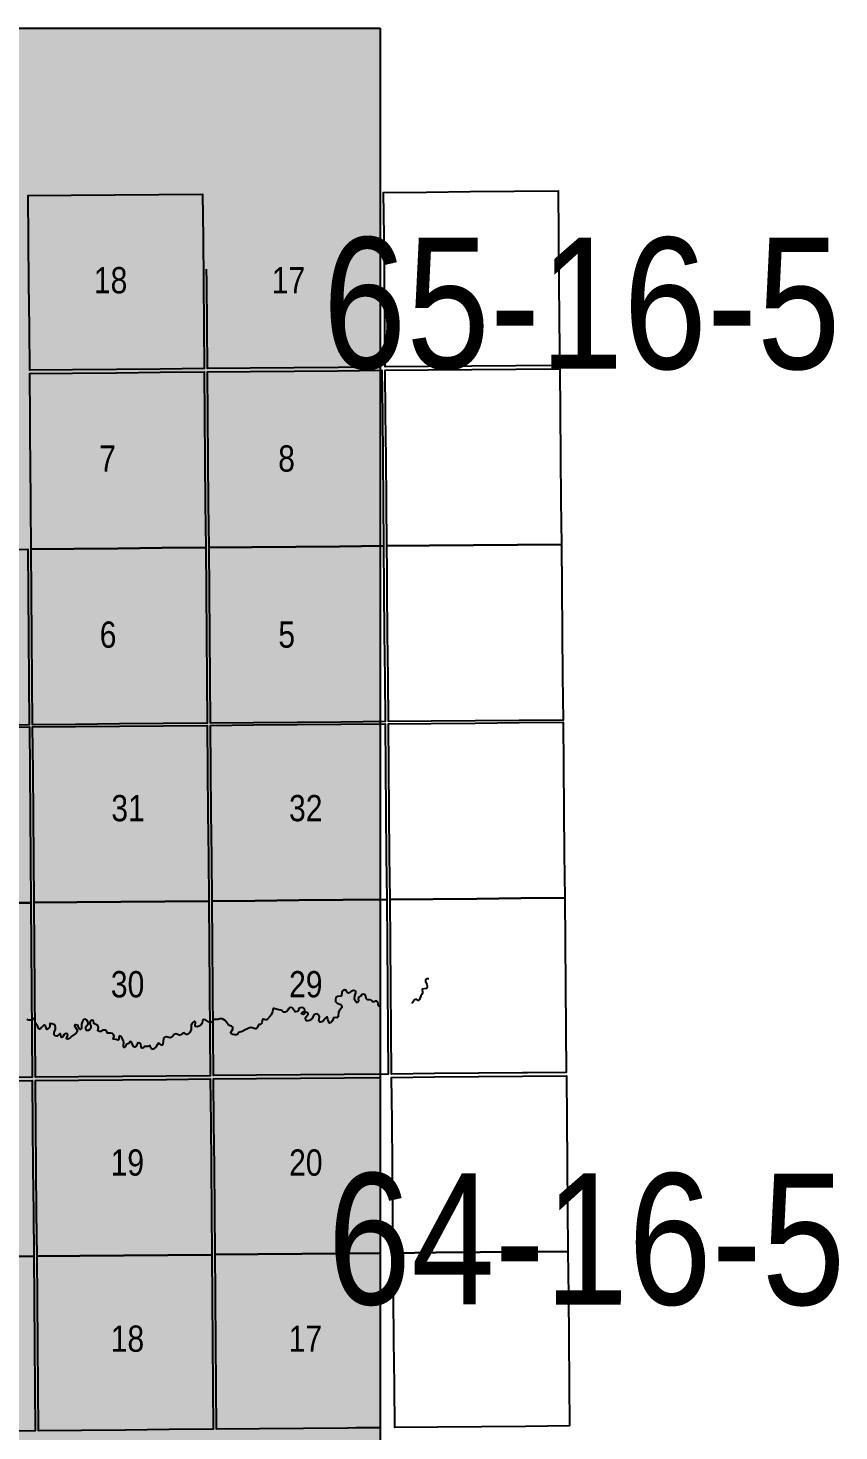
# Model space of a CAD drawing. Extents: x 403018 to 417191, y 6033193 to 6042673.
# Drawn here: x 415985.5 to 416232.8, y 6037379.7 to 6037807.5 of the extents above; entities that cross this region are included whole.
import ezdxf

# ---------------------------------------------------------------- set-up
doc = ezdxf.new("R2010")
doc.units = 0
doc.header["$LTSCALE"] = 5
doc.linetypes.add('DASHED2', pattern=[9.525, 6.35, -3.175])
for name, color, linetype in [('Quarters', 8, 'Continuous'), ('RoadSeg', 57, 'DASHED2'), ('T-WATER', 160, 'Continuous')]:
    doc.layers.add(name, color=color, linetype=linetype)
doc.layers.add('ROUTE-MAP-BACKGROUND-H', color=7, linetype='Continuous', true_color=0xf0ebff)
doc.styles.add('120', font='ARIALN.TTF', dxfattribs={"height": 13})

msp = doc.modelspace()

# ---------------------------------------------------------------- hatches: boundary and pattern name
at = {"layer": 'ROUTE-MAP-BACKGROUND-H'}
h = msp.add_hatch(color=256, dxfattribs=at)
h.dxf.hatch_style = 1
h.paths.add_polyline_path([(412923.423, 6037807.465), (416092.9, 6037807.465), (416092.9, 6035965.758), (412923.423, 6035965.758)])

# ---------------------------------------------------------------- linework, layer by layer
at = {"layer": 'Quarters'}
for points in [[(415999.088, 6037703.268), (415986.041, 6037703.15), (415985.933, 6037716.203), (415985.822, 6037729.591), (415985.712, 6037742.978), (415985.601, 6037756.366), (415998.643, 6037756.485), (416012.021, 6037756.607), (416025.398, 6037756.729), (416038.775, 6037756.851), (416038.89, 6037743.462), (416039.006, 6037730.074), (416039.121, 6037716.685), (416039.234, 6037703.632), (416025.852, 6037703.511), (416012.47, 6037703.389), (415999.088, 6037703.268)], [(416147.506, 6037717.668), (416147.628, 6037704.613), (416134.246, 6037704.492), (416120.864, 6037704.371), (416107.482, 6037704.249), (416094.435, 6037704.131), (416094.318, 6037717.186), (416094.198, 6037730.575), (416094.077, 6037743.965), (416093.957, 6037757.354), (416106.999, 6037757.473), (416120.376, 6037757.595), (416133.754, 6037757.717), (416147.131, 6037757.839), (416147.256, 6037744.449), (416147.381, 6037731.059), (416147.506, 6037717.668)], [(415999.544, 6037648.713), (415986.492, 6037648.596), (415986.381, 6037661.983), (415986.271, 6037675.371), (415986.215, 6037682.11), (415986.16, 6037688.758), (415986.049, 6037702.146), (415999.096, 6037702.264), (416012.479, 6037702.385), (416025.861, 6037702.506), (416039.243, 6037702.627), (416039.358, 6037689.239), (416039.474, 6037675.85), (416039.589, 6037662.462), (416039.705, 6037649.074), (416026.318, 6037648.953), (416012.931, 6037648.833), (415999.544, 6037648.713)], [(416053.761, 6037649.2), (416040.709, 6037649.083), (416040.593, 6037662.471), (416040.478, 6037675.86), (416040.362, 6037689.248), (416040.247, 6037702.636), (416053.294, 6037702.755), (416066.676, 6037702.876), (416080.058, 6037702.997), (416093.44, 6037703.118), (416093.56, 6037689.729), (416093.68, 6037676.339), (416093.801, 6037662.95), (416093.921, 6037649.56), (416080.534, 6037649.44), (416067.148, 6037649.32), (416053.761, 6037649.2)], [(416148.013, 6037663.438), (416148.138, 6037650.047), (416134.751, 6037649.927), (416121.364, 6037649.807), (416107.977, 6037649.687), (416094.925, 6037649.569), (416094.805, 6037662.959), (416094.685, 6037676.348), (416094.564, 6037689.738), (416094.444, 6037703.127), (416107.491, 6037703.245), (416120.873, 6037703.366), (416134.255, 6037703.487), (416147.637, 6037703.609), (416147.762, 6037690.218), (416147.888, 6037676.828), (416148.013, 6037663.438)], [(415999.991, 6037595.162), (415986.935, 6037595.045), (415986.824, 6037608.433), (415986.713, 6037621.82), (415986.603, 6037635.208), (415986.492, 6037648.596), (415999.544, 6037648.713), (416012.931, 6037648.833), (416026.318, 6037648.953), (416039.705, 6037649.074), (416039.82, 6037635.685), (416039.935, 6037622.297), (416040.051, 6037608.908), (416040.166, 6037595.52), (416026.775, 6037595.4), (416013.383, 6037595.281), (415999.991, 6037595.162)], [(416094.282, 6037609.392), (416094.402, 6037596.003), (416081.011, 6037595.884), (416067.619, 6037595.764), (416054.227, 6037595.645), (416041.171, 6037595.529), (416041.055, 6037608.917), (416040.94, 6037622.306), (416040.824, 6037635.694), (416040.709, 6037649.083), (416053.761, 6037649.2), (416067.148, 6037649.32), (416080.534, 6037649.44), (416093.921, 6037649.56), (416094.041, 6037636.171), (416094.162, 6037622.782), (416094.282, 6037609.392)], [(416148.513, 6037609.876), (416148.638, 6037596.486), (416135.246, 6037596.367), (416121.855, 6037596.248), (416108.463, 6037596.128), (416095.407, 6037596.012), (416095.286, 6037609.401), (416095.166, 6037622.791), (416095.046, 6037636.18), (416094.992, 6037642.185), (416094.925, 6037649.569), (416107.977, 6037649.687), (416121.364, 6037649.807), (416134.751, 6037649.927), (416148.138, 6037650.047), (416148.263, 6037636.657), (416148.388, 6037623.267), (416148.513, 6037609.876)], [(415985.82, 6037608.424), (415985.931, 6037595.036), (415972.538, 6037594.944), (415959.145, 6037594.852), (415945.752, 6037594.76), (415932.694, 6037594.67), (415932.588, 6037608.061), (415932.482, 6037621.453), (415932.376, 6037634.845), (415932.27, 6037648.237), (415945.323, 6037648.322), (415958.712, 6037648.41), (415972.1, 6037648.499), (415985.488, 6037648.587), (415985.599, 6037635.199), (415985.709, 6037621.811), (415985.82, 6037608.424)], [(415986.268, 6037554.188), (415986.379, 6037540.796), (415972.981, 6037540.708), (415959.584, 6037540.62), (415946.186, 6037540.531), (415933.123, 6037540.445), (415933.017, 6037553.834), (415932.911, 6037567.222), (415932.805, 6037580.611), (415932.699, 6037594), (415945.757, 6037594.09), (415959.15, 6037594.182), (415972.543, 6037594.275), (415985.936, 6037594.367), (415986.047, 6037580.974), (415986.158, 6037567.581), (415986.268, 6037554.188)], [(416000.445, 6037540.922), (415987.383, 6037540.805), (415987.273, 6037554.197), (415987.162, 6037567.59), (415987.051, 6037580.983), (415986.94, 6037594.376), (415999.997, 6037594.492), (416013.389, 6037594.612), (416026.781, 6037594.731), (416040.172, 6037594.85), (416040.288, 6037581.458), (416040.403, 6037568.066), (416040.519, 6037554.675), (416040.634, 6037541.283), (416027.238, 6037541.163), (416013.842, 6037541.043), (416000.445, 6037540.922)], [(416054.7, 6037541.409), (416041.639, 6037541.292), (416041.523, 6037554.684), (416041.408, 6037568.075), (416041.292, 6037581.467), (416041.176, 6037594.859), (416054.233, 6037594.975), (416067.625, 6037595.095), (416081.017, 6037595.214), (416094.408, 6037595.333), (416094.529, 6037581.942), (416094.649, 6037568.551), (416094.769, 6037555.161), (416094.89, 6037541.77), (416081.493, 6037541.65), (416068.097, 6037541.53), (416054.7, 6037541.409)], [(416149.02, 6037555.647), (416149.145, 6037542.257), (416135.748, 6037542.137), (416122.352, 6037542.017), (416108.955, 6037541.897), (416095.894, 6037541.779), (416095.774, 6037555.17), (416095.653, 6037568.56), (416095.533, 6037581.951), (416095.413, 6037595.342), (416108.469, 6037595.459), (416121.861, 6037595.578), (416135.253, 6037595.697), (416148.644, 6037595.817), (416148.769, 6037582.427), (416148.895, 6037569.036), (416149.02, 6037555.647)], [(416149.52, 6037502.089), (416149.642, 6037489.034), (416137.853, 6037488.927), (416136.241, 6037488.912), (416122.84, 6037488.792), (416109.438, 6037488.67), (416096.372, 6037488.552), (416096.255, 6037501.608), (416096.135, 6037514.998), (416096.014, 6037528.389), (416095.894, 6037541.779), (416108.955, 6037541.897), (416122.352, 6037542.017), (416135.748, 6037542.137), (416149.145, 6037542.257), (416149.27, 6037528.868), (416149.395, 6037515.478), (416149.52, 6037502.089)], [(415986.711, 6037500.618), (415986.819, 6037487.561), (415973.417, 6037487.477), (415960.014, 6037487.393), (415946.611, 6037487.309), (415933.544, 6037487.227), (415933.441, 6037500.28), (415933.335, 6037513.669), (415933.229, 6037527.057), (415933.123, 6037540.445), (415946.186, 6037540.531), (415959.584, 6037540.62), (415972.981, 6037540.708), (415986.379, 6037540.796), (415986.49, 6037527.403), (415986.601, 6037514.011), (415986.711, 6037500.618)], [(416000.89, 6037487.688), (415987.824, 6037487.57), (415987.716, 6037500.627), (415987.605, 6037514.02), (415987.494, 6037527.412), (415987.383, 6037540.805), (416000.445, 6037540.922), (416013.842, 6037541.043), (416027.238, 6037541.163), (416040.634, 6037541.283), (416040.75, 6037527.892), (416040.866, 6037514.5), (416040.981, 6037501.109), (416041.094, 6037488.052), (416027.693, 6037487.931), (416014.291, 6037487.809), (416000.89, 6037487.688)], [(416055.164, 6037488.179), (416042.098, 6037488.061), (416041.985, 6037501.118), (416041.87, 6037514.509), (416041.754, 6037527.901), (416041.639, 6037541.292), (416054.7, 6037541.409), (416068.097, 6037541.53), (416081.493, 6037541.65), (416094.89, 6037541.77), (416095.01, 6037528.38), (416095.13, 6037514.989), (416095.251, 6037501.599), (416095.368, 6037488.543), (416081.967, 6037488.422), (416068.566, 6037488.301), (416055.164, 6037488.179)], [(415987.16, 6037446.379), (415987.271, 6037432.987), (415973.863, 6037432.907), (415960.456, 6037432.827), (415947.048, 6037432.747), (415933.975, 6037432.669), (415933.87, 6037446.057), (415933.764, 6037459.446), (415933.658, 6037472.834), (415933.552, 6037486.222), (415942.732, 6037486.279), (415946.62, 6037486.304), (415960.022, 6037486.388), (415973.425, 6037486.472), (415986.828, 6037486.557), (415986.939, 6037473.164), (415987.049, 6037459.772), (415987.16, 6037446.379)], [(416001.346, 6037433.115), (415988.275, 6037432.996), (415988.164, 6037446.388), (415988.054, 6037459.781), (415987.943, 6037473.173), (415987.832, 6037486.566), (416000.898, 6037486.684), (416014.3, 6037486.805), (416027.701, 6037486.926), (416041.102, 6037487.048), (416041.218, 6037473.656), (416041.334, 6037460.265), (416041.449, 6037446.873), (416041.565, 6037433.482), (416028.159, 6037433.36), (416014.753, 6037433.237), (416001.346, 6037433.115)], [(416150.027, 6037447.861), (416150.152, 6037434.472), (416136.746, 6037434.35), (416123.34, 6037434.227), (416109.934, 6037434.105), (416096.863, 6037433.986), (416096.742, 6037447.376), (416096.622, 6037460.767), (416096.502, 6037474.157), (416096.381, 6037487.548), (416109.448, 6037487.666), (416122.849, 6037487.787), (416136.25, 6037487.909), (416149.652, 6037488.03), (416149.777, 6037474.64), (416149.902, 6037461.251), (416150.027, 6037447.861)], [(415987.603, 6037392.809), (415987.711, 6037379.751), (415974.299, 6037379.676), (415960.886, 6037379.6), (415947.474, 6037379.524), (415934.397, 6037379.45), (415934.293, 6037392.503), (415934.187, 6037405.892), (415934.081, 6037419.28), (415933.975, 6037432.669), (415947.048, 6037432.747), (415960.456, 6037432.827), (415973.863, 6037432.907), (415987.271, 6037432.987), (415987.382, 6037419.594), (415987.492, 6037406.202), (415987.603, 6037392.809)], [(416001.791, 6037379.881), (415988.715, 6037379.761), (415988.607, 6037392.818), (415988.497, 6037406.211), (415988.386, 6037419.603), (415988.275, 6037432.996), (416001.346, 6037433.115), (416014.753, 6037433.237), (416028.159, 6037433.36), (416041.565, 6037433.482), (416041.68, 6037420.09), (416041.796, 6037406.699), (416041.911, 6037393.307), (416042.024, 6037380.251), (416028.613, 6037380.127), (416015.202, 6037380.004), (416001.791, 6037379.881)], [(416150.528, 6037394.303), (416150.65, 6037381.249), (416137.239, 6037381.125), (416123.828, 6037381.002), (416110.417, 6037380.879), (416097.341, 6037380.759), (416097.224, 6037393.814), (416097.103, 6037407.205), (416096.983, 6037420.596), (416096.863, 6037433.986), (416109.934, 6037434.105), (416123.34, 6037434.227), (416136.746, 6037434.35), (416150.152, 6037434.472), (416150.277, 6037421.082), (416150.402, 6037407.693), (416150.528, 6037394.303)]]:
    msp.add_lwpolyline(points, close=True, dxfattribs=at)
for points in [[(416092.9, 6037704.118), (416080.049, 6037704.001), (416066.667, 6037703.88), (416053.285, 6037703.759), (416040.238, 6037703.641), (416040.126, 6037716.694), (416040.01, 6037730.083), (416039.977, 6037733.955)], [(416092.9, 6037433.95), (416082.452, 6037433.855), (416069.046, 6037433.732), (416055.64, 6037433.61), (416042.569, 6037433.491), (416042.453, 6037446.882), (416042.338, 6037460.274), (416042.222, 6037473.665), (416042.107, 6037487.057), (416055.173, 6037487.175), (416068.574, 6037487.296), (416081.976, 6037487.418), (416092.9, 6037487.516)], [(416092.9, 6037380.718), (416085.568, 6037380.65), (416082.926, 6037380.626), (416069.515, 6037380.503), (416056.104, 6037380.38), (416043.028, 6037380.26), (416042.916, 6037393.316), (416042.8, 6037406.708), (416042.684, 6037420.1), (416042.667, 6037422.069), (416042.569, 6037433.491), (416055.64, 6037433.61), (416069.046, 6037433.732), (416082.452, 6037433.855), (416092.9, 6037433.95)]]:
    msp.add_lwpolyline(points, dxfattribs=at)
at = {"layer": 'ROUTE-MAP-BACKGROUND-H'}
msp.add_lwpolyline([(412923.423, 6037807.465), (416092.9, 6037807.465), (416092.9, 6035965.758), (412923.423, 6035965.758)], close=True, dxfattribs=at)
at = {"layer": 'T-WATER'}
for points in [[(416107.776, 6037517.592), (416107.271, 6037517.561), (416106.848, 6037517.405), (416106.734, 6037517.297), (416106.695, 6037516.8), (416107.133, 6037515.828), (416107.216, 6037515.471), (416107.214, 6037515.136), (416107.089, 6037514.638), (416107.052, 6037514.598), (416105.718, 6037514.461), (416105.843, 6037513.464), (416105.805, 6037513.266), (416105.585, 6037512.817), (416105.3, 6037512.399), (416104.842, 6037511.293), (416104.496, 6037510.982), (416104.056, 6037511.274), (416103.476, 6037511.261), (416103.19, 6037511.078), (416103.046, 6037510.89), (416102.846, 6037510.431), (416102.439, 6037510.11)], [(416092.9, 6037509.063), (416092.47, 6037509.239), (416092.378, 6037509.381), (416092.174, 6037510.437), (416091.841, 6037510.735), (416091.605, 6037510.763), (416091.042, 6037510.614), (416090.529, 6037510.59), (416090.305, 6037510.842), (416090.173, 6037511.086), (416089.683, 6037511.185), (416088.981, 6037511.218), (416088.617, 6037511.546), (416088.557, 6037512.297), (416088.3, 6037512.719), (416087.834, 6037512.918), (416087.333, 6037512.854), (416086.975, 6037512.333), (416086.266, 6037511.852), (416086.187, 6037511.567), (416086.237, 6037510.9), (416086.104, 6037510.43), (416085.994, 6037510.349), (416085.638, 6037510.405), (416085.26, 6037510.948), (416085.095, 6037511.517), (416085.125, 6037512.367), (416085.486, 6037513.35), (416085.442, 6037513.723), (416085.297, 6037513.929), (416084.809, 6037514.023), (416084.194, 6037513.847), (416083.247, 6037513.26), (416082.821, 6037513.529), (416082.514, 6037514.126), (416082.027, 6037514.251), (416081.542, 6037513.906), (416081.244, 6037513.504), (416081.134, 6037512.438), (416080.981, 6037512.327), (416079.776, 6037512.228), (416079.374, 6037511.876), (416079.273, 6037511.27), (416079.325, 6037510.653), (416079.433, 6037510.428), (416079.792, 6037510.145), (416080.886, 6037509.784), (416081.188, 6037509.394), (416081.161, 6037508.897), (416081.097, 6037508.698), (416080.833, 6037508.289), (416080.489, 6037507.94), (416080.153, 6037507.376), (416080.043, 6037506.208), (416079.978, 6037506.017), (416079.753, 6037505.721), (416079.174, 6037505.767), (416078.66, 6037505.731), (416078.458, 6037505.078), (416078.176, 6037504.608), (416077.84, 6037504.248), (416077.494, 6037504.101), (416077.355, 6037504.214), (416077.127, 6037504.658), (416076.96, 6037505.188), (416076.868, 6037505.688), (416076.593, 6037506.012), (416076.125, 6037505.514), (416075.544, 6037504.671), (416075.107, 6037504.427), (416074.565, 6037504.343), (416074.454, 6037504.391), (416074.242, 6037504.825), (416074.382, 6037506.011), (416074.207, 6037506.551), (416074.108, 6037506.654), (416073.655, 6037506.867), (416073.133, 6037506.831), (416072.696, 6037506.575), (416072.165, 6037505.503), (416071.778, 6037505.19), (416071.369, 6037504.904), (416070.873, 6037504.744), (416070.463, 6037504.788), (416070.236, 6037504.95), (416070.177, 6037505.546), (416070.326, 6037506.023), (416070.677, 6037506.441), (416070.925, 6037506.856), (416070.918, 6037507.133), (416070.675, 6037507.288), (416070.171, 6037507.307), (416069.791, 6037506.938), (416069.373, 6037506.679), (416068.953, 6037506.946), (416068.951, 6037507.08), (416069.194, 6037507.437), (416069.903, 6037507.714), (416069.94, 6037508.114), (416069.726, 6037508.567), (416069.269, 6037508.815), (416068.563, 6037508.772), (416068.147, 6037508.513), (416067.998, 6037508.241), (416067.993, 6037507.918), (416067.562, 6037507.667), (416067.076, 6037507.524), (416066.972, 6037507.541), (416066.666, 6037507.926), (416066.396, 6037508.384), (416066.028, 6037508.723), (416065.601, 6037508.83), (416065.395, 6037508.797), (416064.997, 6037508.494), (416064.711, 6037508.041), (416064.387, 6037507.655), (416063.972, 6037507.376), (416063.472, 6037507.427), (416063.005, 6037507.815), (416062.575, 6037508.069), (416061.998, 6037508.15), (416060.449, 6037508.568), (416060.223, 6037508.512), (416060.184, 6037508.058), (416060.031, 6037507.507), (416059.637, 6037506.562), (416059.341, 6037506.151), (416058.299, 6037505.105), (416057.989, 6037505.059), (416057.196, 6037505.25), (416056.973, 6037505.189), (416056.858, 6037504.188), (416056.742, 6037503.929), (416056.44, 6037503.687), (416055.933, 6037503.644), (416055.751, 6037503.529), (416055.364, 6037502.682), (416055.046, 6037502.303), (416054.933, 6037502.287), (416054.457, 6037502.434), (416053.901, 6037502.67), (416053.343, 6037502.743), (416051.783, 6037502.079), (416050.827, 6037501.559), (416049.817, 6037501.205), (416049.541, 6037500.812), (416049.125, 6037500.553), (416048.631, 6037500.474), (416047.97, 6037500.577), (416047.485, 6037500.838), (416047.392, 6037501.33), (416047.423, 6037501.458), (416047.998, 6037502.271), (416047.985, 6037502.78), (416047.928, 6037502.893), (416047.559, 6037503.194), (416046.94, 6037503.381), (416046.546, 6037503.657), (416045.969, 6037504.52), (416045.642, 6037504.862), (416045.167, 6037505.185), (416044.68, 6037505.363), (416043.984, 6037505.342), (416043.445, 6037505.135), (416042.382, 6037505.165), (416042.231, 6037505.084), (416041.592, 6037504.343), (416041.304, 6037504.248), (416041.004, 6037504.308), (416040.545, 6037504.506), (416039.644, 6037505.075), (416039.16, 6037505.162), (416039.006, 6037505.143), (416038.709, 6037504.774), (416038.603, 6037504.214), (416038.42, 6037503.735), (416038.082, 6037503.375), (416037.655, 6037503.116), (416037.167, 6037502.993), (416036.549, 6037503.067), (416036.513, 6037503.116), (416036.482, 6037503.326), (416036.618, 6037504.211), (416036.59, 6037504.335), (416036.383, 6037504.622), (416036.192, 6037504.567), (416035.76, 6037504.316), (416035.447, 6037503.924), (416035.304, 6037503.417), (416035.322, 6037502.741), (416035.261, 6037502.127), (416034.826, 6037501.185), (416034.505, 6037500.783), (416034.027, 6037500.576), (416033.806, 6037500.636), (416033.091, 6037501.089), (416032.715, 6037500.983), (416032.153, 6037500.504), (416031.666, 6037500.369), (416030.56, 6037500.83), (416030.112, 6037500.61), (416029.438, 6037499.878)], [(416029.438, 6037499.878), (416028.851, 6037499.607), (416027.717, 6037499.864), (416027.282, 6037499.804), (416027.125, 6037499.713), (416026.833, 6037499.33), (416026.589, 6037497.713), (416026.412, 6037497.343), (416026.175, 6037497.374), (416025.8, 6037497.69), (416025.345, 6037497.943), (416024.999, 6037497.594), (416024.485, 6037496.717), (416024.135, 6037496.398), (416023.71, 6037496.133), (416023.403, 6037496.101), (416023.168, 6037496.265), (416022.908, 6037496.691), (416022.75, 6037497.121), (416022.609, 6037497.168), (416022.076, 6037497), (416021.659, 6037496.937), (416021.524, 6037496.996), (416021.036, 6037496.906), (416020.696, 6037496.512), (416020.223, 6037496.464), (416020.062, 6037496.936), (416019.964, 6037497.565), (416019.578, 6037497.961), (416019.07, 6037498.024), (416018.953, 6037497.927), (416018.514, 6037497.042), (416018.124, 6037496.748), (416017.768, 6037496.846), (416017.013, 6037498.406), (416016.693, 6037498.452), (416016.295, 6037497.886), (416015.708, 6037497.666), (416015.366, 6037497.301), (416015.122, 6037496.862), (416014.944, 6037496.693), (416014.616, 6037496.835), (416014.61, 6037497.32), (416014.718, 6037498.042), (416014.671, 6037498.677), (416013.904, 6037500.03), (416013.439, 6037500.226), (416013.393, 6037500.206), (416013.188, 6037499.752), (416013.235, 6037499.21), (416013.198, 6037499.045), (416013.01, 6037498.845), (416012.282, 6037499.12), (416011.484, 6037499.138), (416011.61, 6037499.523), (416011.78, 6037500.053), (416011.627, 6037500.585), (416011.26, 6037500.89), (416010.785, 6037501.045), (416009.794, 6037501.053), (416009.437, 6037501.75), (416009.25, 6037501.881), (416008.359, 6037501.958), (416008.247, 6037501.927), (416007.71, 6037501.518), (416007.294, 6037501.548), (416006.846, 6037501.767), (416006.771, 6037501.852), (416006.933, 6037502.213), (416006.993, 6037502.711), (416006.841, 6037503.32), (416005.959, 6037503.751), (416005.641, 6037503.981), (416005.571, 6037504.119), (416005.506, 6037504.745), (416005.114, 6037505.025), (416004.574, 6037504.805), (416004.348, 6037504.318), (416004.389, 6037503.97), (416004.711, 6037503.163), (416004.715, 6037502.658), (416004.672, 6037502.525), (416004.347, 6037502.095), (416003.914, 6037501.852), (416003.402, 6037501.793), (416003.22, 6037501.912), (416003.127, 6037502.402), (416003.149, 6037502.935), (416003.563, 6037503.416), (416003.841, 6037503.832), (416003.857, 6037503.952), (416003.762, 6037504.514), (416003.486, 6037504.93), (416003.107, 6037505.276), (416002.936, 6037505.308), (416002.54, 6037505.163), (416002.223, 6037504.788), (416001.997, 6037504.343), (416001.805, 6037503.753), (416001.796, 6037503.254), (416001.863, 6037502.59), (416001.828, 6037502.437), (416001.528, 6037502.106), (416001.142, 6037502.478), (416000.857, 6037503.133), (416000.63, 6037503.433), (416000.151, 6037503.577), (415999.801, 6037503.539), (415999.653, 6037503.297), (416000.519, 6037501.959), (416000.556, 6037501.457), (416000.171, 6037501.026), (415998.88, 6037500.062), (415998.147, 6037499.361), (415997.668, 6037499.211), (415997.335, 6037499.258), (415997.301, 6037499.606), (415997.536, 6037500.102), (415997.629, 6037500.6), (415997.518, 6037500.832), (415997.142, 6037500.925), (415996.682, 6037500.729), (415996.556, 6037500.621), (415996.053, 6037499.828), (415995.869, 6037499.678), (415995.591, 6037499.761), (415995.521, 6037500.415), (415995.36, 6037500.868), (415995.249, 6037500.861), (415994.29, 6037500.121), (415993.801, 6037500.17), (415993.486, 6037500.558), (415993.464, 6037500.71), (415993.495, 6037501.222), (415993.893, 6037502.23), (415993.937, 6037502.777), (415993.787, 6037503.441), (415993.482, 6037503.665), (415992.752, 6037503.861), (415992.176, 6037503.95), (415992.132, 6037503.882), (415992.171, 6037503.264), (415992.04, 6037502.781), (415991.686, 6037502.365), (415991.23, 6037502.141), (415990.887, 6037503.208), (415990.44, 6037503.464), (415990.367, 6037503.446), (415989.635, 6037502.756), (415989.329, 6037502.346), (415989.046, 6037502.185), (415988.837, 6037502.292), (415988.407, 6037503.289), (415988.088, 6037503.648), (415987.81, 6037504.063), (415987.736, 6037504.705), (415987.557, 6037505.234), (415987.419, 6037505.345), (415987.062, 6037505.481), (415986.594, 6037505.307), (415986.192, 6037504.938), (415985.693, 6037504.943), (415985.138, 6037505.208)]]:
    msp.add_lwpolyline(points, dxfattribs=at)

# ---------------------------------------------------------------- texts
at = {"layer": 'RoadSeg', "style": '120'}
for s, p in [('65-16-5', (416075.392, 6037703.644)), ('64-16-5', (416076.846, 6037418.334))]:
    msp.add_text(s, height=39.983, rotation=359.95761, dxfattribs=at).set_placement(p)
for s, height, p in [('18', 8.0041, (416005.617, 6037726.589)), ('17', 8.0041, (416059.848, 6037726.57)), ('7', 8.004, (416007.241, 6037672.206)), ('8', 8.004, (416061.803, 6037672.226)), ('6', 8.004, (416007.386, 6037618.525)), ('5', 8.004, (416061.85, 6037618.549)), ('31', 8.0041, (416010.928, 6037565.627)), ('32', 8.0041, (416065.107, 6037565.627)), ('30', 8.0041, (416010.788, 6037511.934)), ('29', 8.0041, (416065.12, 6037511.943)), ('19', 8.0041, (416010.712, 6037457.58)), ('20', 8.0041, (416065.128, 6037457.571)), ('18', 8.0041, (416010.747, 6037403.878)), ('17', 8.0041, (416064.978, 6037403.859))]:
    msp.add_text(s, height=height, dxfattribs=at).set_placement(p)

doc.saveas('drawing.dxf')
